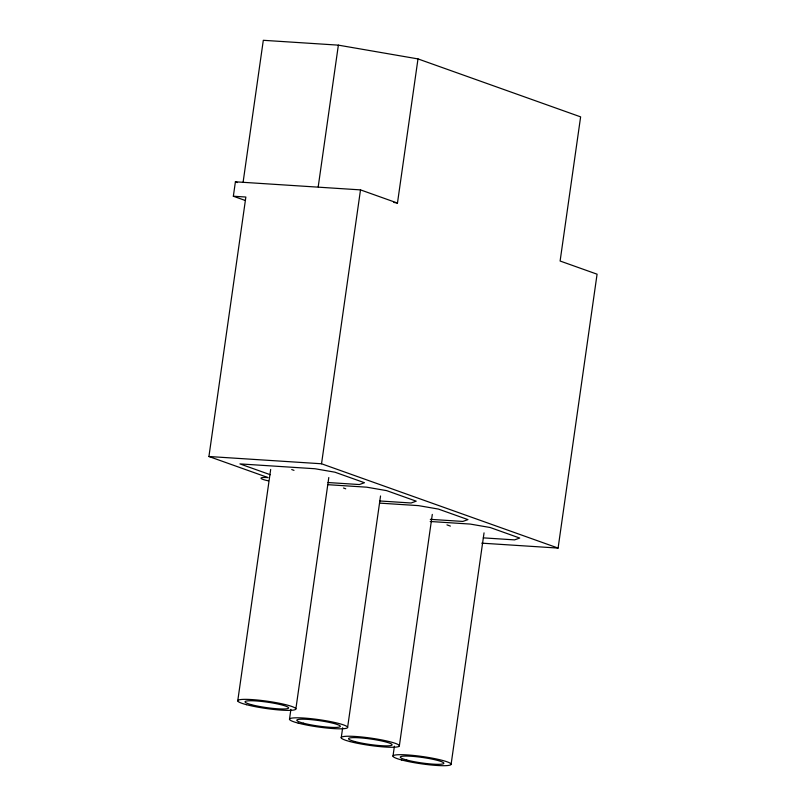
<?xml version="1.0" encoding="UTF-8"?>
<svg xmlns="http://www.w3.org/2000/svg" width="806" height="806" viewBox="0 0 806 806"><rect width="100%" height="100%" fill="white"/><g stroke="black" fill="none" stroke-linecap="round" stroke-linejoin="round"><path stroke-width="1.21" d="M245.024 200.392L233.347 196.231L235.402 181.813L360.504 189.884L397.469 203.062L417.992 58.909L338.369 45.146L263.31 40.3L243.14 181.965M268.327 480.839A14.679 1.844 8.1 0 1 268.066 477.585L208.925 456.508L245.86 197.037L233.347 196.231M237.75 700.837L270.675 469.465M318.209 186.811L338.369 45.146M417.992 58.909L580.622 116.87L560.11 261.023L597.075 274.191L558.095 548.08L321.534 463.772L360.504 189.884M289.495 719.274L290.906 709.32M295.873 708.897L328.798 477.525M341.24 737.722L342.661 727.768M347.618 727.344L380.543 495.972M392.985 756.159L394.406 746.205M399.363 745.782L432.298 514.409M451.118 764.229L484.043 532.857M208.925 456.508L321.534 463.772M328.062 482.532L359.345 484.547L364.463 482.723L334.893 472.185L314.985 468.739L239.926 463.903L270.272 474.714M327.951 484.688L366.74 487.187L386.638 490.632L416.208 501.171L411.09 502.994L379.817 500.979M379.697 503.125L418.485 505.624L438.383 509.07L467.954 519.608L462.835 521.432L430.313 519.336M430.192 521.492L470.23 524.071L490.139 527.507L519.709 538.045L514.591 539.879L483.308 537.864M481.776 543.153L558.095 548.08M393.802 202.427L397.469 203.062M235.402 181.813L237.508 182.569M291.722 469.545L293.999 470.361M343.467 487.993L345.754 488.809M446.957 524.877L450.393 526.096M246.465 704.676A29.348 3.677 8.1 0 0 294.956 709.733A29.348 3.677 8.1 0 0 258.998 700.192A29.348 3.677 8.1 0 0 246.465 704.676M406.798 760.048A22.014 2.761 8.1 0 0 443.159 763.846A22.014 2.761 8.1 0 0 416.198 756.693A22.014 2.761 8.1 0 0 406.798 760.048M298.21 723.113A29.348 3.677 8.1 0 0 346.701 728.181A29.348 3.677 8.1 0 0 310.753 718.64A29.348 3.677 8.1 0 0 298.21 723.113M401.71 759.998A29.348 3.677 8.1 0 0 450.201 765.055A29.348 3.677 8.1 0 0 414.244 755.524A29.348 3.677 8.1 0 0 401.71 759.998M349.965 741.56A29.348 3.677 8.1 0 0 398.456 746.618A29.348 3.677 8.1 0 0 362.499 737.077A29.348 3.677 8.1 0 0 349.965 741.56M251.553 704.716A22.014 2.761 8.1 0 0 287.923 708.514A22.014 2.761 8.1 0 0 260.953 701.361A22.014 2.761 8.1 0 0 251.553 704.716M303.298 723.163A22.014 2.761 8.1 0 0 339.669 726.962A22.014 2.761 8.1 0 0 312.698 719.808A22.014 2.761 8.1 0 0 303.298 723.163M355.043 741.601A22.014 2.761 8.1 0 0 391.414 745.399A22.014 2.761 8.1 0 0 364.453 738.246A22.014 2.761 8.1 0 0 355.043 741.601"/></g></svg>
